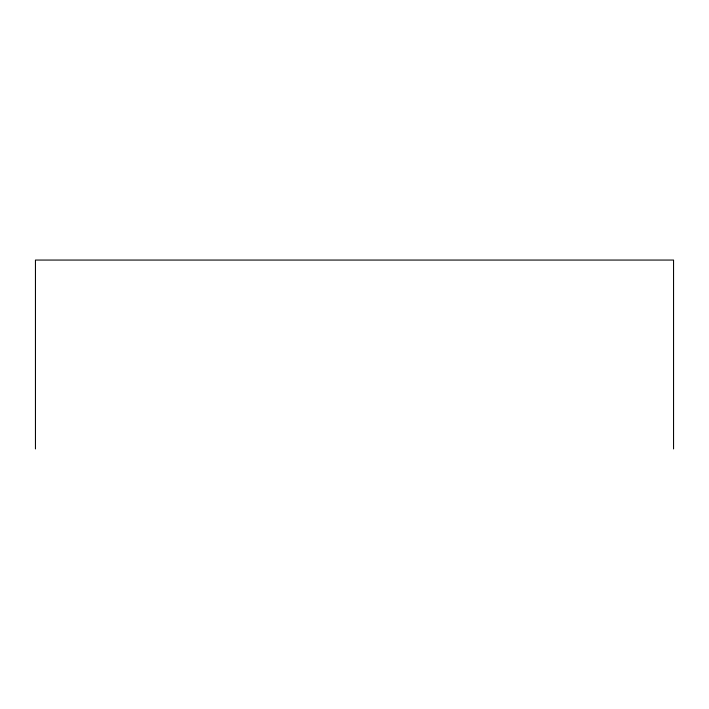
<?xml version="1.0" encoding="UTF-8"?>
<svg xmlns="http://www.w3.org/2000/svg" width="709" height="709" viewBox="0 0 709 709"><rect width="100%" height="100%" fill="white"/><g stroke="black" fill="none" stroke-linecap="round" stroke-linejoin="round"><path stroke-width="1.06" d="M673.55 448.939L673.55 260.061L35.45 260.061L35.45 448.939"/></g></svg>
